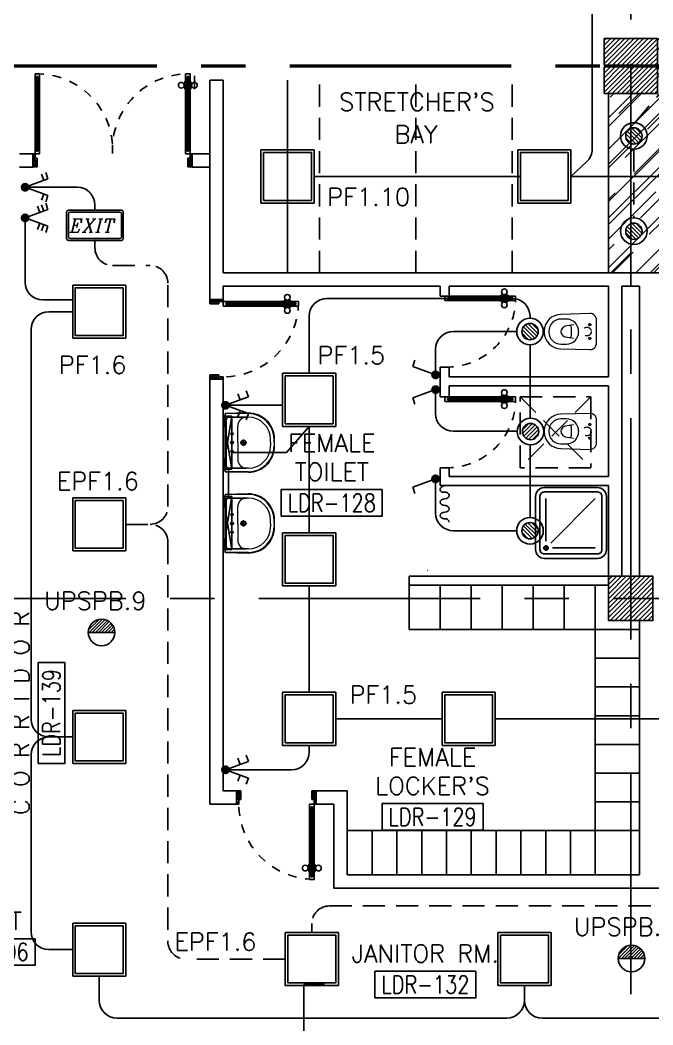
# Model space of a CAD drawing. Extents: x -0.3 to 91.9, y -1.1 to 78.4.
# Drawn here: x 17.66 to 24.8, y 22.54 to 33.88 of the extents above; entities that cross this region are included whole.
import ezdxf
from ezdxf.enums import TextEntityAlignment as Align

# ---------------------------------------------------------------- set-up
doc = ezdxf.new("R2010")
doc.units = 0
doc.header["$MEASUREMENT"] = 0
for name, pattern in [('CENTERX2', [4, 2.5, -0.5, 0.5, -0.5]), ('DASHED', [0.75, 0.5, -0.25]), ('HIDDEN', [0.375, 0.25, -0.125]), ('HIDDEN2', [0.1875, 0.125, -0.0625])]:
    doc.linetypes.add(name, pattern=pattern)
doc.layers.get('0').update_dxf_attribs({"linetype": 'CONTINUOUS'})
for name, color, linetype in [('A-TILES', 11, 'CONTINUOUS'), ('AXES', 11, 'CENTERX2'), ('COL', 11, 'CONTINUOUS'), ('COUNTER', 7, 'CONTINUOUS'), ('CURT', 7, 'CONTINUOUS'), ('DOOR', 7, 'CONTINUOUS'), ('E-CLINE', 4, 'CONTINUOUS'), ('E-HLINE', 4, 'HIDDEN'), ('E-LITE', 4, 'CONTINUOUS'), ('E-SWITCH', 4, 'CONTINUOUS'), ('E-TEXT', 4, 'CONTINUOUS'), ('E-TRXT', 4, 'CONTINUOUS'), ('EL-LITE', 4, 'CONTINUOUS'), ('FIX', 11, 'CONTINUOUS'), ('HAT', 11, 'CONTINUOUS'), ('Locker', 11, 'CONTINUOUS'), ('NON-MEDICAL', 11, 'CONTINUOUS'), ('RM-BOX', 11, 'CONTINUOUS'), ('RM-NAME', 11, 'CONTINUOUS'), ('RM-NO', 11, 'CONTINUOUS'), ('SHAFT', 11, 'CONTINUOUS'), ('WALL', 11, 'CONTINUOUS')]:
    doc.layers.add(name, color=color, linetype=linetype)
doc.styles.add('ITALICC', font='italicc')
doc.styles.add('ROMANS', font='ROMANS.shx', dxfattribs={"width": 0.6})

# ---------------------------------------------------------------- blocks, each defined once
blk = doc.blocks.new('*X115')
at = {"color": 0}
for p, q in [((38539, 139885), (39004, 140350)), ((38539, 139938), (38951, 140350)), ((38539, 139991), (38898, 140350)), ((38539, 140044), (38845, 140350)), ((38539, 140097), (38792, 140350)), ((38539, 140150), (38738, 140350)), ((38539, 140203), (38685, 140350)), ((38539, 140257), (38632, 140350)), ((38539, 140310), (38579, 140350)), ((38557, 139850), (39039, 140332)), ((38610, 139850), (39039, 140279)), ((38663, 139850), (39039, 140226)), ((38716, 139850), (39039, 140173)), ((38769, 139850), (39039, 140120)), ((38822, 139850), (39039, 140067)), ((38875, 139850), (39039, 140014)), ((38928, 139850), (39039, 139961)), ((38981, 139850), (39039, 139908)), ((39034, 139850), (39039, 139855))]:
    blk.add_line(p, q, dxfattribs=at)
blk = doc.blocks.new('RM1')
at = {"layer": 'RM-BOX'}
blk.add_lwpolyline([(570, -200), (-570, -200), (-570, -500), (570, -500)], close=True, dxfattribs=at)
at = {"layer": 'RM-NAME', "style": 'ROMANS'}
for tag, p in [('ROOMNAME1', (0, 324)), ('ROOMNAME2', (0, 0))]:
    blk.add_attdef(tag, text='', height=200, dxfattribs=at).set_placement(p, align=Align.MIDDLE)
at = {"layer": 'RM-NO', "style": 'ROMANS', "width": 0.8}
blk.add_attdef('ROOMNO', text='', height=200, dxfattribs=at).set_placement((0, -350), align=Align.MIDDLE)
blk = doc.blocks.new('A$C5C5B3FF0')
at = {"layer": 'CURT'}
for centre, major_axis, start_param, end_param in [((25, 356), (-79.1, 0), 3.926991, 4.390638), ((63, 366), (-39.1, 0), 1.419382, 3.463343), ((25, 356), (79.1, 0), 0.321751, 0.785398), ((50, 300), (49.5, 0), 1.419382, 3.141593), ((50, 300), (50, 0), 3.141593, 4.712389), ((50, 225), (-50, 0), 3.141593, 4.712389), ((50, 150), (50, 0), 1.570796, 3.141593), ((50, 150), (50, 0), 3.141593, 4.712389), ((50, 225), (50, 0), 4.712389, 6.283185), ((50, 0), (50, 0), 1.570796, 3.141593), ((50, 75), (50, 0), 0, 1.570796), ((50, 75), (-50, 0), 1.570796, 3.141593)]:
    blk.add_ellipse(centre, major_axis=major_axis, ratio=0.75, start_param=start_param, end_param=end_param, dxfattribs=at)
blk = doc.blocks.new('DOOR90')
at = {"layer": 'DOOR', "color": 0, "linetype": 'ByBlock'}
for p, q in [((-150, 0), (-150, -25)), ((-150, 0), (0, 0)), ((0, -50), (0, 0)), ((-1000, -25), (-1000, -75)), ((-1000, -75), (-1000, -25)), ((-950, -25), (-1000, -25)), ((-950, -75), (-1000, -75)), ((-970, -42), (-970, -58)), ((-950, -42), (-970, -42)), ((-950, -58), (-970, -58)), ((-950, -25), (-950, -42)), ((-950, -58), (-950, -75)), ((-918, -25), (-918, -18)), ((-828, -18), (-918, -18)), ((-918, -75), (-918, -82)), ((-828, -82), (-918, -82)), ((-905, -18), (-905, -9)), ((-905, -9), (-840, -9)), ((-905, -18), (-840, -18)), ((-905, -82), (-905, -91)), ((-905, -82), (-840, -82)), ((-905, -91), (-840, -91)), ((-840, -18), (-840, -9)), ((-840, -82), (-840, -91)), ((-828, -25), (-828, -18)), ((-828, -75), (-828, -82)), ((-200, -42), (-200, -25)), ((-200, -25), (-150, -25)), ((-180, -42), (-200, -42)), ((-200, -75), (-200, -58)), ((-200, -58), (-180, -58)), ((-150, -75), (-200, -75)), ((-180, -58), (-180, -42)), ((-150, -75), (-150, -25)), ((-150, -25), (-100, -25)), ((-100, -25), (-100, -50)), ((-100, -50), (0, -50)), ((-150, -900), (-150, -875)), ((-150, -875), (-100, -875)), ((0, -900), (-150, -900)), ((-150, -900), (0, -900)), ((-100, -850), (0, -850)), ((-100, -875), (-100, -850)), ((0, -850), (0, -900))]:
    blk.add_line(p, q, dxfattribs=at)
at = {"layer": 'DOOR', "color": 9, "linetype": 'ByBlock'}
for p, q in [((0, -50), (-114, 0)), ((0, -50), (-40, 0)), ((0, -50), (-100, -37)), ((0, -850), (-114, -900)), ((0, -850), (-100, -863)), ((0, -850), (-40, -900))]:
    blk.add_line(p, q, dxfattribs=at)
at = {"layer": 'DOOR', "linetype": 'ByBlock'}
for p, q in [((-200, -25), (-950, -25)), ((-200, -42), (-950, -42)), ((-200, -58), (-950, -58)), ((-950, -75), (-200, -75))]:
    blk.add_line(p, q, dxfattribs=at)
at = {"layer": 'DOOR', "color": 0, "linetype": 'ByBlock'}
for centre in [(-873, 24), (-873, -124)]:
    blk.add_circle(centre, 32.4, dxfattribs=at)
at = {"layer": 'DOOR', "color": 9, "linetype": 'ByBlock'}
for centre, radius, start, end in [((0, -50), 154, 161.1053, 166.2858), ((0, -50), 134, 158.1598, 169.28), ((0, -50), 94.4, 148.0182, 180), ((0, -50), 74.4, 137.7764, 180), ((0, -50), 114, 154.0838, 167.3774), ((0, -50), 54.4, 113.2074, 180), ((0, -50), 34.4, 90, 180), ((0, -50), 14.4, 90, 180), ((0, -850), 154, 193.7142, 198.8947), ((0, -850), 134, 190.72, 201.8402), ((0, -850), 94.4, 180, 211.9818), ((0, -850), 74.4, 180, 222.2236), ((0, -850), 54.4, 180, 246.7926), ((0, -850), 34.4, 180, 270), ((0, -850), 14.4, 180, 270)]:
    blk.add_arc(centre, radius, start, end, dxfattribs=at)
at = {"layer": 'DOOR', "linetype": 'HIDDEN', "ltscale": 0.5}
blk.add_arc((-150, -25), 850, 180, 270, dxfattribs=at)
blk = doc.blocks.new('C5')
at = {"layer": 'HAT', "linetype": 'ByBlock'}
h = blk.add_hatch(dxfattribs=at)
h.set_pattern_fill('ANSI31', color=256, scale=300, style=0)
h.set_pattern_definition([(45, (-223356.182, -51411.005), (-26.516504, 26.516504), [])])
h.paths.add_polyline_path([(300, 300), (0, 300), (0, 0), (300, 0)])
h.paths.add_polyline_path([(600, 300), (300, 300), (300, 0), (600, 0)])
at = {"layer": 'COL'}
blk.add_lwpolyline([(600, 300), (0, 300), (0, 0), (600, 0)], close=True, dxfattribs=at)
blk = doc.blocks.new('A$C012D15BF')
at = {"layer": 'DOOR', "color": 0, "linetype": 'ByBlock'}
for p, q in [((0, 750), (0, 800)), ((50, 800), (0, 800)), ((50, 783), (50, 800)), ((628, 800), (628, 808)), ((628, 808), (718, 808)), ((640, 808), (640, 817)), ((705, 817), (640, 817)), ((705, 808), (640, 808)), ((705, 808), (705, 817)), ((718, 800), (718, 808)), ((750, 800), (750, 783)), ((750, 800), (800, 800)), ((800, 800), (800, 750)), ((800, 750), (800, 800)), ((0, 750), (50, 750)), ((30, 767), (30, 783)), ((30, 783), (50, 783)), ((50, 767), (30, 767)), ((50, 750), (50, 767)), ((628, 750), (628, 743)), ((628, 743), (718, 743)), ((640, 743), (640, 734)), ((705, 743), (640, 743)), ((705, 734), (640, 734)), ((705, 743), (705, 734)), ((718, 750), (718, 743)), ((750, 783), (770, 783)), ((750, 767), (750, 750)), ((750, 767), (770, 767)), ((750, 750), (800, 750)), ((770, 783), (770, 767))]:
    blk.add_line(p, q, dxfattribs=at)
at = {"layer": 'DOOR', "linetype": 'ByBlock'}
for p, q in [((50, 800), (750, 800)), ((50, 783), (750, 783)), ((50, 767), (750, 767)), ((750, 750), (50, 750))]:
    blk.add_line(p, q, dxfattribs=at)
at = {"layer": 'DOOR', "color": 0, "linetype": 'ByBlock'}
for centre in [(673, 849), (673, 702)]:
    blk.add_circle(centre, 32.4, dxfattribs=at)
at = {"layer": 'DOOR', "linetype": 'HIDDEN', "ltscale": 0.5}
blk.add_arc((25, 775), 775, 268.1524, 1.8476, dxfattribs=at)
blk = doc.blocks.new('LAV-003')
at = {"layer": 'FIX', "linetype": 'Continuous', "lineweight": 20}
for p, q in [((-328, -285), (-328, -25)), ((327, -285), (327, -25)), ((0, -165), (-188, -165)), ((0, -165), (187, -165)), ((-288, -285), (-288, -265)), ((287, -285), (287, -265)), ((0, -535), (-38, -535)), ((0, -535), (37, -535)), ((0, -575), (-38, -575)), ((0, -575), (37, -575))]:
    blk.add_line(p, q, dxfattribs=at)
at = {"layer": 'FIX', "linetype": 'ByBlock'}
blk.add_line((-328, -25), (327, -25), dxfattribs=at)
at = {"layer": 'FIX', "linetype": 'ByBlock', "ltscale": 0.3}
for p, q in [((-288, -265), (-288, -60)), ((0, -35), (-262, -35)), ((0, -35), (262, -35)), ((287, -265), (287, -60))]:
    blk.add_line(p, q, dxfattribs=at)
at = {"layer": 'FIX', "lineweight": 20}
for p, q in [((-16, -101), (15, -101)), ((0, -85), (0, -116))]:
    blk.add_line(p, q, dxfattribs=at)
at = {"layer": 'FIX', "linetype": 'DASHED', "lineweight": 20, "ltscale": 0.04}
for p, q in [((0, -194), (0, -266)), ((-36, -230), (37, -230))]:
    blk.add_line(p, q, dxfattribs=at)
at = {"layer": 'FIX', "linetype": 'Continuous', "lineweight": 20}
blk.add_lwpolyline([(295, -25), (0, -25), (-328, -25), (-335, -285, 0.414214), (-38, -582), (0, -582), (37, -582, 0.414214), (334, -285), (327, -25), (0, -25)], format="xyb", dxfattribs=at)
at = {"layer": 'FIX', "linetype": 'HIDDEN', "lineweight": 20, "ltscale": 0.05}
for centre in [(-100, -101), (100, -101)]:
    blk.add_circle(centre, 12.4, dxfattribs=at)
at = {"layer": 'FIX', "lineweight": 20}
for centre, radius in [((0, -101), 15.5), ((0, -230), 29.5), ((0, -230), 22.5)]:
    blk.add_circle(centre, radius, dxfattribs=at)
at = {"layer": 'FIX', "linetype": 'ByBlock', "ltscale": 0.3}
for centre, start, end in [((-262, -60), 90, 180), ((262, -60), 0, 90)]:
    blk.add_arc(centre, 25, start, end, dxfattribs=at)
at = {"layer": 'FIX', "linetype": 'Continuous', "lineweight": 20}
for centre, radius, start, end in [((-188, -265), 100, 90, 180), ((187, -265), 100, 0, 90), ((-38, -285), 290, 180, 270), ((-38, -285), 250, 180, 270), ((37, -285), 250, 270, 0), ((37, -285), 290, 270, 0)]:
    blk.add_arc(centre, radius, start, end, dxfattribs=at)
blk = doc.blocks.new('WC1')
at = {"layer": 'FIX', "lineweight": 20}
for p, q in [((-210, 204), (-538, 194)), ((-475, 141), (-538, 141)), ((-727, 5), (-727, -5)), ((-674, 5), (-674, -5)), ((-534, 24), (-540, 0)), ((-540, 0), (-534, -24)), ((-395, 76), (-490, 60)), ((-339, 5), (-339, -5)), ((-490, -60), (-395, -76)), ((-538, -141), (-475, -141)), ((-538, -194), (-210, -204))]:
    blk.add_line(p, q, dxfattribs=at)
at = {"layer": 'FIX', "linetype": 'Continuous', "lineweight": 20}
blk.add_line((-420, -47), (-420, 45), dxfattribs=at)
at = {"layer": 'FIX', "lineweight": 20}
blk.add_lwpolyline([(-213, -204), (-210, -204, 0.414214), (-137, -131), (-137, 0), (-137, 131, 0.414214), (-210, 204)], format="xyb", dxfattribs=at)
at = {"layer": 'FIX', "linetype": 'HIDDEN2', "lineweight": 20, "ltscale": 0.3}
blk.add_circle((-245, 0), 49.8, dxfattribs=at)
at = {"layer": 'FIX', "linetype": 'HIDDEN', "lineweight": 20, "ltscale": 0.05}
for centre in [(-213, 78), (-213, -77)]:
    blk.add_circle(centre, 11.6, dxfattribs=at)
at = {"layer": 'FIX', "lineweight": 20}
for centre, radius, start, end in [((-538, 5), 189, 90, 180), ((-538, 5), 136, 90, 180), ((-475, 5), 136, 360, 90), ((-473, -7), 68.2, 128.9242, 152.8468), ((-464, -18), 82, 108.496, 128.9242), ((-538, -5), 189, 180, 270), ((-538, -5), 136, 180, 270), ((-473, 7), 68.2, 207.1532, 231.0758), ((-464, 18), 82, 231.0758, 251.504), ((-475, -5), 136, 270, 0)]:
    blk.add_arc(centre, radius, start, end, dxfattribs=at)
at = {"layer": 'FIX', "linetype": 'Continuous', "lineweight": 20}
for centre, start, end in [((-443, 46), 357.6662, 91.6121), ((-442, -46), 268.3879, 2.3338)]:
    blk.add_arc(centre, 22.3, start, end, dxfattribs=at)
blk = doc.blocks.new('SHR1')
at = {"layer": 'FIX'}
for p, q in [((-196, 196), (-700, 700)), ((-143, 218), (-143, 700)), ((-218, 143), (-700, 143))]:
    blk.add_line(p, q, dxfattribs=at)
for points in [[(-825, 125), (-825, 725, -0.414214), (-725, 825), (-125, 825, -0.414214), (-25, 725), (-25, 125, -0.414214), (-125, 25), (-725, 25, -0.414214)], [(-775, 125), (-775, 725, -0.414214), (-725, 775), (-125, 775, -0.414214), (-75, 725), (-75, 125, -0.414214), (-125, 75), (-725, 75, -0.414214)]]:
    blk.add_lwpolyline(points, format="xyb", close=True, dxfattribs=at)
for radius in [25, 15]:
    blk.add_circle((-143, 143), radius, dxfattribs=at)
blk = doc.blocks.new('A$C272A55A0')
at = {"layer": 'DOOR', "color": 0, "linetype": 'ByBlock'}
for p, q in [((0, 900), (0, 1050)), ((50, 1050), (0, 1050)), ((50, 950), (50, 1050)), ((1750, 950), (1750, 1050)), ((1750, 1050), (1800, 1050)), ((1800, 1050), (1800, 900)), ((25, 950), (50, 950)), ((25, 900), (25, 950)), ((1775, 950), (1750, 950)), ((1775, 900), (1775, 950)), ((0, 900), (25, 900)), ((75, 900), (25, 900)), ((25, 850), (25, 900)), ((42, 850), (25, 850)), ((58, 870), (42, 870)), ((42, 870), (42, 850)), ((58, 850), (58, 870)), ((75, 850), (58, 850)), ((75, 900), (75, 850)), ((1725, 900), (1775, 900)), ((1725, 900), (1725, 850)), ((1725, 850), (1742, 850)), ((1742, 870), (1758, 870)), ((1742, 850), (1742, 870)), ((1758, 870), (1758, 850)), ((1758, 850), (1775, 850)), ((1800, 900), (1775, 900)), ((1775, 850), (1775, 900)), ((1718, 160), (1709, 160)), ((1709, 95), (1709, 160)), ((1725, 173), (1718, 173)), ((1718, 173), (1718, 83)), ((1718, 95), (1718, 160)), ((1775, 173), (1782, 173)), ((1782, 173), (1782, 83)), ((1782, 160), (1791, 160)), ((1782, 95), (1782, 160)), ((1791, 95), (1791, 160)), ((25, 50), (42, 50)), ((25, 50), (25, 0)), ((25, 0), (75, 0)), ((75, 0), (25, 0)), ((42, 50), (42, 30)), ((42, 30), (58, 30)), ((58, 50), (75, 50)), ((58, 50), (58, 30)), ((75, 50), (75, 0)), ((1718, 95), (1709, 95)), ((1725, 83), (1718, 83)), ((1742, 50), (1725, 50)), ((1725, 50), (1725, 0)), ((1775, 0), (1725, 0)), ((1725, 0), (1775, 0)), ((1742, 50), (1742, 30)), ((1758, 30), (1742, 30)), ((1775, 50), (1758, 50)), ((1758, 50), (1758, 30)), ((1775, 83), (1782, 83)), ((1775, 50), (1775, 0)), ((1782, 95), (1791, 95))]:
    blk.add_line(p, q, dxfattribs=at)
at = {"layer": 'DOOR', "color": 9, "linetype": 'ByBlock'}
for p, q in [((50, 1050), (0, 1010)), ((50, 1050), (0, 937)), ((50, 1050), (37, 950)), ((1750, 1050), (1800, 1010)), ((1750, 1050), (1800, 937)), ((1750, 1050), (1763, 950))]:
    blk.add_line(p, q, dxfattribs=at)
at = {"layer": 'DOOR', "linetype": 'ByBlock'}
for p, q in [((25, 850), (25, 50)), ((42, 850), (42, 50)), ((58, 850), (58, 50)), ((75, 50), (75, 850)), ((1725, 50), (1725, 850)), ((1742, 850), (1742, 50)), ((1758, 850), (1758, 50)), ((1775, 850), (1775, 50))]:
    blk.add_line(p, q, dxfattribs=at)
at = {"layer": 'DOOR', "color": 0, "linetype": 'ByBlock'}
for centre in [(1676, 128), (1824, 128)]:
    blk.add_circle(centre, 32.4, dxfattribs=at)
at = {"layer": 'DOOR', "color": 9, "linetype": 'ByBlock'}
for centre, radius, start, end in [((50, 1050), 54.4, 203.2074, 270), ((50, 1050), 34.4, 180, 270), ((50, 1050), 14.4, 180, 270), ((1750, 1050), 14.4, 270, 0), ((1750, 1050), 34.4, 270, 0), ((1750, 1050), 54.4, 270, 336.7926), ((50, 1050), 74.4, 227.7764, 270), ((50, 1050), 94.4, 238.0182, 270), ((50, 1050), 114, 244.0838, 257.3774), ((50, 1050), 134, 248.1598, 259.28), ((1750, 1050), 74.4, 270, 312.2236), ((1750, 1050), 94.4, 270, 301.9818), ((1750, 1050), 114, 282.6226, 295.9162), ((1750, 1050), 134, 280.72, 291.8402), ((50, 1050), 154, 251.1053, 256.2858), ((1750, 1050), 154, 283.7142, 288.8947)]:
    blk.add_arc(centre, radius, start, end, dxfattribs=at)
at = {"layer": 'DOOR', "linetype": 'HIDDEN', "ltscale": 0.5}
for centre, start, end in [((50, 851), 268.3174, 3.2965), ((1750, 851), 176.7035, 271.6826)]:
    blk.add_arc(centre, 851, start, end, dxfattribs=at)
at = {"layer": 'WALL', "linetype": 'ByBlock'}
blk.add_line((1800, 900), (1800, 1050), dxfattribs=at)
blk = doc.blocks.new('2G2W')
for p, q in [((0.423, 0.154), (0.372, 0.295)), ((0.517, 0.188), (0.466, 0.329)), ((0, 0), (0.517, 0.188)), ((0, 0), (0.517, -0.188)), ((0.423, -0.154), (0.372, -0.295)), ((0.517, -0.188), (0.466, -0.329))]:
    blk.add_line(p, q)
at = {"const_width": 0.1}
blk.add_lwpolyline([(-0.05, 0, 1), (0.05, 0, 1)], format="xyb", close=True, dxfattribs=at)
blk = doc.blocks.new('EXIT')
at = {"layer": 'E-LITE', "color": 4}
for p, q in [((-0.32, 0.15), (-0.32, -0.15)), ((0.3, 0.17), (-0.3, 0.17)), ((0.32, -0.15), (0.32, 0.15)), ((-0.3, -0.17), (0.3, -0.17))]:
    blk.add_line(p, q, dxfattribs=at)
at = {"layer": 'E-LITE', "color": 8}
for p, q in [((-0.3, 0.13), (-0.3, -0.13)), ((0.28, 0.15), (-0.28, 0.15)), ((0.3, -0.13), (0.3, 0.13)), ((-0.28, -0.15), (0.28, -0.15))]:
    blk.add_line(p, q, dxfattribs=at)
at = {"layer": 'E-LITE', "color": 4}
for centre, start, end in [((-0.3, 0.15), 90, 180), ((0.3, 0.15), 360, 90), ((-0.3, -0.15), 180, 270), ((0.3, -0.15), 270, 0)]:
    blk.add_arc(centre, 0.02, start, end, dxfattribs=at)
at = {"layer": 'E-LITE', "color": 8}
for centre, start, end in [((-0.28, 0.13), 90, 180), ((0.28, 0.13), 0, 90), ((-0.28, -0.13), 180, 270), ((0.28, -0.13), 270, 0)]:
    blk.add_arc(centre, 0.02, start, end, dxfattribs=at)
at = {"layer": 'E-LITE', "color": 5, "style": 'ITALICC'}
blk.add_text('EXIT', height=0.15, dxfattribs=at).set_placement((-0.284, -0.078))
blk = doc.blocks.new('3G2W')
for p, q in [((0.329, 0.12), (0.278, 0.261)), ((0.423, 0.154), (0.372, 0.295)), ((0.517, 0.188), (0.466, 0.329)), ((0, 0), (0.517, 0.188)), ((0, 0), (0.517, -0.188)), ((0.329, -0.12), (0.278, -0.261)), ((0.423, -0.154), (0.372, -0.295)), ((0.517, -0.188), (0.466, -0.329))]:
    blk.add_line(p, q)
at = {"const_width": 0.1}
blk.add_lwpolyline([(-0.05, 0, 1), (0.05, 0, 1)], format="xyb", close=True, dxfattribs=at)
blk = doc.blocks.new('L42')
at = {"layer": 'E-LITE'}
for p, q in [((0.3, 0.3), (-0.3, 0.3)), ((-0.3, 0.3), (-0.3, -0.3)), ((0.3, -0.3), (0.3, 0.3)), ((-0.3, -0.3), (0.3, -0.3))]:
    blk.add_line(p, q, dxfattribs=at)
at = {"layer": 'E-LITE', "color": 8}
blk.add_lwpolyline([(-0.27, 0.27), (-0.27, -0.27), (0.27, -0.27), (0.27, 0.27)], close=True, dxfattribs=at)
blk = doc.blocks.new('*X59')
at = {"color": 0}
for p, q in [((21548.527, 18540.142), (21548.801, 18540.415)), ((21548.529, 18539.966), (21548.977, 18540.414)), ((21548.584, 18539.845), (21549.098, 18540.359)), ((21548.672, 18539.756), (21549.187, 18540.271)), ((21548.793, 18539.7), (21549.243, 18540.15)), ((21548.966, 18539.696), (21549.246, 18539.977))]:
    blk.add_line(p, q, dxfattribs=at)
blk = doc.blocks.new('SPOT')
at = {"layer": 'E-LITE'}
for radius in [0.6, 0.369]:
    blk.add_circle((0, 0), radius, dxfattribs=at)
at = {"layer": 'E-LITE', "color": 8}
blk.add_blockref('*X59', (-21548.886, -18540.056), dxfattribs=at)
blk = doc.blocks.new('MR20')
at = {"layer": 'E-LITE'}
for p, q in [((-300, 100), (-300, 0)), ((-300, 100), (-300, 0)), ((-300, 0), (300, 0)), ((-300, 0), (300, 0)), ((-300, 0), (300, 0)), ((-300, 0), (-300, 0)), ((300, 0), (300, 100)), ((300, 0), (300, 100)), ((300, 0), (300, 0))]:
    blk.add_line(p, q, dxfattribs=at)
at = {"layer": 'E-LITE', "color": 3}
blk.add_line((300, 100), (-300, 100), dxfattribs=at)
at = {"layer": 'E-LITE', "color": 8}
for p, q in [((300, 0), (-300, 100)), ((300, 100), (-300, 0))]:
    blk.add_line(p, q, dxfattribs=at)
blk = doc.blocks.new('EL')
at = {"layer": 'EL-LITE'}
h = blk.add_hatch(dxfattribs=at)
h.set_pattern_fill('ANSI31', color=4, scale=0.2, style=0)
h.set_pattern_definition([(45, (587.071197, 567.777136), (-0.0176776695, 0.0176776695), [])])
h.paths.add_polyline_path([(0.15, 0, 1), (-0.15, 0)])
at = {"layer": 'EL-LITE', "color": 4}
blk.add_line((-0.15, 0), (0.15, 0), dxfattribs=at)
blk.add_circle((0, 0), 0.15, dxfattribs=at)

msp = doc.modelspace()

# ---------------------------------------------------------------- hatches: boundary and pattern name
at = {"layer": 'COUNTER'}
h = msp.add_hatch(dxfattribs=at)
h.set_pattern_fill('AR-RROOF', color=11, scale=0.3, angle=45, style=0)
h.set_pattern_definition([(45, (-206.30618, -18.041), (0.25455844, 0.6788225), [4.5, -0.6, 1.5, -0.3]), (45, (-206.1301, -17.6528), (-0.49426764, 0.0700036), [0.9, -0.099, 1.8, -0.225]), (45, (-206.38043, -17.75463), (0.96095812, 1.24521504), [2.4, -0.42, 1.2, -0.3])])
h.paths.add_polyline_path([(24.55, 33.05), (24.3, 33.05), (24.3, 31.025), (24.55, 31.025)])
h.paths.add_polyline_path([(24.9, 33.07), (27.85, 33.07), (27.85, 33.35), (24.85, 33.35), (24.85, 33.05), (24.55, 33.05), (24.55, 31.025), (24.9, 31.025)])
h.paths.add_polyline_path([(27.85, 33.67), (24.85, 33.67), (24.85, 33.37), (27.85, 33.37)])
h.paths.add_polyline_path([(25.6894, 33.1462), (25.6894, 33.5937), (25.9519, 33.5937), (25.9519, 33.1462)], flags=9)

# ---------------------------------------------------------------- linework, layer by layer
at = {"layer": 'AXES'}
for p, q in [((24.55, -1.1143), (24.55, 77.6984)), ((0.7, 33.37), (73.79, 33.37)), ((0.7, 33.35), (73.79, 33.35)), ((0.35, 27.35), (68.39, 27.35))]:
    msp.add_line(p, q, dxfattribs=at)
at = {"layer": 'COL'}
msp.add_lwpolyline([(24.3, 27.6), (24.3, 27.1), (24.8, 27.1), (24.8, 27.6)], close=True, dxfattribs=at)
at = {"layer": 'COUNTER'}
msp.add_line((24.2993, 33.05), (24.2993, 31.025), dxfattribs=at)
at = {"layer": 'E-CLINE', "color": 4, "linetype": 'ByBlock'}
for p, q in [((24.1152, 32.4247), (24.1152, 35.049)), ((19.625, 33.1001), (19.625, 33.2501)), ((23.875, 32.1125), (24.0521, 32.279)), ((23.305, 32.1125), (20.975, 32.1125)), ((25.2183, 32.1125), (23.875, 32.1125)), ((23.2127, 30.7362), (21.12, 30.7362)), ((18.25, 30.5867), (17.9797, 30.5867)), ((20.92, 29.8912), (20.92, 30.5362)), ((23.4127, 30.5125), (23.4127, 30.5362)), ((23.4127, 30.2125), (23.4127, 29.3875)), ((23.4127, 29.0875), (23.4127, 28.2647)), ((23.02, 25.9912), (23.15, 25.9912)), ((26.205, 25.9912), (23.15, 25.9912)), ((18.25, 25.7867), (17.9797, 25.7867)), ((18.25, 23.3867), (17.9797, 23.3867)), ((18.55, 23.0867), (18.55, 22.8135)), ((23.35, 22.98), (23.35, 22.8135)), ((23.15, 22.6135), (18.75, 22.6135)), ((23.55, 22.6135), (25.55, 22.6135))]:
    msp.add_line(p, q, dxfattribs=at)
at = {"layer": 'E-CLINE', "color": 4}
for p, q in [((19.625, 33.25), (19.625, 33.1)), ((17.7797, 30.3867), (17.7797, 25.9867)), ((20.6656, 28.9966), (20.92, 29.2912)), ((20.92, 28.0912), (20.92, 29.2912)), ((20.0489, 28.9966), (20.6656, 28.9966)), ((20.008, 28.4845), (20.008, 28.809)), ((20.92, 26.2912), (20.92, 27.4912)), ((22.42, 25.9912), (21.22, 25.9912)), ((17.7797, 25.5867), (17.7797, 23.5867))]:
    msp.add_line(p, q, dxfattribs=at)
at = {"layer": 'E-CLINE', "color": 4, "linetype": 'ByBlock'}
for centre, start, end in [((23.9152, 32.4247), 313.21996, 0), ((21.12, 30.5362), 90, 180), ((23.2127, 30.5362), 0, 90), ((17.9797, 30.3867), 90, 180), ((17.9797, 25.9867), 180, 270), ((17.9797, 25.5867), 90, 180), ((17.9797, 23.5867), 180, 270), ((18.75, 22.8135), 180, 270), ((23.15, 22.8135), 270, 0), ((23.55, 22.8135), 180, 270)]:
    msp.add_arc(centre, 0.2, start, end, dxfattribs=at)
at = {"layer": 'E-HLINE', "color": 4}
for p, q in [((24.5971, 32.7198), (25.137, 33.3579)), ((24.585, 32.4202), (24.585, 31.645)), ((18.5015, 31.3912), (18.5015, 31.3074)), ((18.7015, 31.1074), (19.1249, 31.1074)), ((19.3249, 28.3867), (19.3249, 30.9074)), ((18.85, 28.1867), (19.1249, 28.1867)), ((19.3249, 27.9867), (19.3249, 23.48)), ((21.15, 23.88), (27.8122, 23.88)), ((20.95, 23.58), (20.95, 23.68)), ((20.65, 23.28), (19.5249, 23.28))]:
    msp.add_line(p, q, dxfattribs=at)
for centre, start, end in [((18.7015, 31.3074), 180, 270), ((19.1249, 30.9074), 0, 90), ((19.1249, 28.3867), 270, 0), ((19.1249, 27.9867), 0, 90), ((21.15, 23.68), 90, 180), ((19.5249, 23.48), 180, 270)]:
    msp.add_arc(centre, 0.2, start, end, dxfattribs=at)
at = {"layer": 'E-SWITCH', "color": 4}
for p, q in [((17.713, 31.9917), (18.3015, 31.9917)), ((18.5015, 31.7312), (18.5015, 31.7917)), ((17.713, 31.6456), (17.713, 30.9193)), ((17.913, 30.7193), (18.25, 30.7193)), ((23.2627, 30.3625), (22.5467, 30.3625)), ((22.3467, 30.1625), (22.3467, 29.8741)), ((22.0883, 29.9682), (22.114, 30.0387)), ((22.3467, 29.8741), (22.0883, 29.9682)), ((19.975, 29.5306), (20.2334, 29.6247)), ((20.1394, 29.5905), (20.1138, 29.661)), ((20.2334, 29.6247), (20.2078, 29.6952)), ((22.3467, 29.7074), (22.0883, 29.6134)), ((22.0883, 29.6134), (22.114, 29.5429)), ((22.3467, 29.4375), (22.3467, 29.7074)), ((19.975, 29.5306), (20.2334, 29.4366)), ((20, 29.5306), (20.62, 29.5306)), ((20.1394, 29.4708), (20.1138, 29.4003)), ((20.2334, 29.4366), (20.2078, 29.3661)), ((23.2687, 29.2375), (22.5467, 29.2375)), ((22.3467, 28.7003), (22.0883, 28.6062)), ((22.3467, 28.3147), (22.3467, 28.7003)), ((22.0883, 28.6062), (22.114, 28.5357)), ((23.2627, 28.1147), (22.5467, 28.1147)), ((20.92, 25.6912), (20.92, 25.6168)), ((20.1394, 25.4766), (20.1138, 25.5471)), ((20.2334, 25.5108), (20.2078, 25.5813)), ((19.975, 25.4168), (20.2334, 25.5108)), ((19.975, 25.4168), (20.2334, 25.3227)), ((20, 25.4168), (20.72, 25.4168)), ((20.1394, 25.3569), (20.1138, 25.2865)), ((20.2334, 25.3227), (20.2078, 25.2523))]:
    msp.add_line(p, q, dxfattribs=at)
at = {"layer": 'E-SWITCH', "color": 4, "const_width": 0.05}
for points in [[(22.3717, 29.8741, 1), (22.3217, 29.8741, 1)], [(22.3717, 29.7074, -1), (22.3217, 29.7074, -1)], [(19.95, 29.5306, -1), (20, 29.5306, -1)], [(22.3717, 28.7003, -1), (22.3217, 28.7003, -1)], [(19.95, 25.4168, -1), (20, 25.4168, -1)]]:
    msp.add_lwpolyline(points, format="xyb", close=True, dxfattribs=at)
at = {"layer": 'E-SWITCH', "color": 4}
for centre, start, end in [((18.3015, 31.7917), 0, 90), ((17.913, 30.9193), 180, 270), ((22.5467, 30.1625), 90, 180), ((22.5467, 29.4375), 180, 270), ((22.5467, 28.3147), 180, 270), ((20.72, 25.6168), 270, 0)]:
    msp.add_arc(centre, 0.2, start, end, dxfattribs=at)
at = {"layer": 'FIX', "linetype": 'ByBlock'}
msp.add_line((19.973, 28.7815), (19.973, 29.4365), dxfattribs=at)
at = {"layer": 'FIX', "color": 32, "linetype": 'Continuous', "lineweight": 20}
msp.add_lwpolyline([(19.973, 29.4038), (19.973, 29.109), (19.973, 28.7815), (20.233, 28.7745, 0.4142136), (20.53, 29.0715), (20.53, 29.109), (20.53, 29.1465, 0.4142136), (20.233, 29.4435), (19.973, 29.4365), (19.973, 29.109)], format="xyb", dxfattribs=at)
at = {"layer": 'Locker', "linetype": 'ByBlock'}
for p, q in [((22.05, 27.5), (22.05, 27)), ((22.4, 27), (22.4, 27.5)), ((22.75, 27), (22.75, 27.5)), ((23.1, 27), (23.1, 27.5)), ((23.45, 27), (23.45, 27.5)), ((23.8, 27), (23.8, 27.5)), ((24.15, 24.23), (24.15, 27.5)), ((24.65, 27), (22.05, 27)), ((24.15, 26.6757), (24.65, 26.6757)), ((24.15, 26.3514), (24.65, 26.3514)), ((24.15, 26.0271), (24.65, 26.0271)), ((24.15, 25.7029), (24.65, 25.7029)), ((24.15, 25.3786), (24.65, 25.3786)), ((24.15, 25.0543), (24.65, 25.0543)), ((24.65, 24.73), (21.35, 24.73)), ((21.63, 24.73), (21.63, 24.23)), ((21.91, 24.73), (21.91, 24.23)), ((22.19, 24.73), (22.19, 24.23)), ((22.47, 24.73), (22.47, 24.23)), ((22.75, 24.73), (22.75, 24.23)), ((23.03, 24.73), (23.03, 24.23)), ((23.31, 24.73), (23.31, 24.23)), ((23.59, 24.73), (23.59, 24.23)), ((23.87, 24.73), (23.87, 24.23))]:
    msp.add_line(p, q, dxfattribs=at)
at = {"layer": 'NON-MEDICAL'}
msp.add_line((24.3, 33.05), (24.3, 31.025), dxfattribs=at)
at = {"layer": 'RM-NAME', "color": 5, "linetype": 'ByBlock'}
for p, q in [((21.0923, 22.9923), (20.8597, 22.9923)), ((20.8597, 22.9923), (20.8597, 22.001))]:
    msp.add_line(p, q, dxfattribs=at)
at = {"layer": 'SHAFT', "linetype": 'HIDDEN'}
for p, q in [((21.0375, 31.025), (21.0375, 33.2)), ((22.125, 31.025), (22.125, 33.2)), ((23.2125, 31.025), (23.2125, 33.2)), ((23.3, 29.625), (24.1, 28.825)), ((24.1, 29.625), (23.3, 28.825))]:
    msp.add_line(p, q, dxfattribs=at)
msp.add_lwpolyline([(23.3, 29.625), (24.1, 29.625), (24.1, 28.825), (23.3, 28.825)], close=True, dxfattribs=at)
at = {"layer": 'WALL'}
for p, q in [((19.8, 33.2), (19.8, 30.725)), ((19.95, 33.2), (19.8, 33.2)), ((17.65, 32.3699), (17.8, 32.3699)), ((19.6, 32.3699), (19.8, 32.3699)), ((17.65, 32.2199), (17.8, 32.2199)), ((19.6, 32.2199), (19.8, 32.2199)), ((19.95, 31.025), (29.275, 31.025)), ((19.95, 30.875), (22.4, 30.875)), ((19.95, 30.875), (19.95, 30.725)), ((22.5, 30.875), (24.3, 30.875)), ((19.8, 30.725), (19.95, 30.725)), ((19.8, 29.825), (19.95, 29.825)), ((19.8, 29.825), (19.8, 25.03)), ((19.95, 29.825), (19.95, 25.18)), ((24.3, 27.5), (22.4, 27.5)), ((20.1, 25.18), (20.1, 25.03)), ((21, 25.18), (21, 25.03)), ((21.35, 25.18), (21.35, 24.23)), ((21.2, 25.03), (21.2, 24.08))]:
    msp.add_line(p, q, dxfattribs=at)
at = {"layer": 'WALL', "linetype": 'ByBlock'}
for p, q in [((19.95, 31.025), (19.95, 33.2)), ((20.675, 31.025), (20.675, 33.2)), ((17.8, 32.2199), (17.8, 32.3699)), ((19.6, 32.2199), (19.6, 32.3699)), ((22.4, 30.875), (22.4, 30.7625)), ((22.5, 30.875), (22.5, 30.7625)), ((24.3, 29.85), (24.3, 30.875)), ((24.3, 29.85), (24.3, 30.875)), ((24.45, 27.6), (24.45, 30.875)), ((24.65, 30.875), (24.45, 30.875)), ((24.65, 29.85), (24.65, 30.875)), ((24.65, 27.6), (24.65, 30.875)), ((22.5, 30.7625), (22.4, 30.7625)), ((22.4, 29.625), (22.4, 29.9625)), ((22.5, 29.9625), (22.4, 29.9625)), ((22.5, 29.85), (22.5, 29.9625)), ((24.3, 29.85), (22.5, 29.85)), ((24.3, 29.75), (22.5, 29.75)), ((22.5, 29.625), (22.5, 29.75)), ((24.3, 28.725), (24.3, 29.75)), ((24.3, 28.725), (24.3, 29.75)), ((24.65, 28.725), (24.65, 29.75)), ((22.5, 29.625), (22.4, 29.625)), ((22.4, 28.625), (22.4, 28.825)), ((22.5, 28.825), (22.4, 28.825)), ((22.5, 28.725), (22.5, 28.825)), ((24.3, 28.725), (22.5, 28.725)), ((24.3, 28.625), (22.4, 28.625)), ((24.3, 28.625), (24.3, 27.6)), ((24.65, 27.6), (24.65, 28.625)), ((24.3, 27.6), (22.05, 27.6)), ((22.05, 27.6), (22.05, 27.5)), ((24.3, 27.5), (22.05, 27.5)), ((24.65, 24.23), (24.65, 27.1)), ((20.1, 25.18), (19.95, 25.18)), ((21.35, 25.18), (21, 25.18)), ((20.1, 25.03), (19.8, 25.03)), ((21.2, 25.03), (21, 25.03)), ((24.65, 24.23), (21.35, 24.23)), ((26.65, 24.08), (21.2, 24.08))]:
    msp.add_line(p, q, dxfattribs=at)
at = {"layer": 'WALL', "color": 250, "linetype": 'ByBlock', "ltscale": 0.3}
msp.add_line((22.253, 27.664), (22.255, 27.666), dxfattribs=at)
at = {"layer": 'WALL', "linetype": 'ByBlock', "ltscale": 0.3}
for points in [[(24.25, 33.67), (24.85, 33.67), (24.85, 33.37), (24.25, 33.37)], [(24.25, 33.35), (24.85, 33.35), (24.85, 33.05), (24.25, 33.05)], [(24.3, 27.1), (24.8, 27.1), (24.8, 27.6), (24.3, 27.6)]]:
    msp.add_lwpolyline(points, close=True, dxfattribs=at)

# ---------------------------------------------------------------- block references
at = {"layer": 'A-TILES', "linetype": 'ByBlock', "ltscale": 0.3, "xscale": 0.000999999996565748, "yscale": 0.000999999996565748, "zscale": 0.001, "rotation": 90}
for p in [(19.948, 29.109), (19.948, 28.197)]:
    msp.add_blockref('LAV-003', p, dxfattribs=at)
at = {"layer": 'COL', "linetype": 'ByBlock', "xscale": 0.0009999999892897904, "yscale": 0.000999999996565748, "zscale": 0.001}
for p in [(24.25, 33.37), (24.25, 33.05)]:
    msp.add_blockref('C5', p, dxfattribs=at)
at = {"layer": 'CURT', "linetype": 'ByBlock', "xscale": -0.0009999999892897904, "yscale": 0.000999999996565748, "zscale": 0.001}
msp.add_blockref('A$C5C5B3FF0', (22.5, 28.2125), dxfattribs=at)
at = {"layer": 'DOOR', "color": 0, "linetype": 'ByBlock', "yscale": 0.000999999996565748, "zscale": 0.001}
for name, p, xscale, rotation in [('A$C272A55A0', (17.8, 33.2704), -0.0009999999892897904, 180), ('DOOR90', (21, 25.18), -0.000999999996565748, 270)]:
    msp.add_blockref(name, p, dxfattribs=dict(at, xscale=xscale, rotation=rotation))
for name, p, xscale in [('DOOR90', (19.8, 30.725), -0.0009999999892897904), ('A$C012D15BF', (22.45, 29.9621), 0.0009999999892897904), ('A$C012D15BF', (22.45, 28.8246), 0.0009999999892897904)]:
    msp.add_blockref(name, p, dxfattribs=dict(at, xscale=xscale))
at = {"layer": 'E-LITE'}
for name, p, xscale, yscale, zscale, rotation in [('SPOT', (24.585, 32.5702), 0.25, 0.25, 0.25, 270), ('SPOT', (24.585, 31.495), 0.25, 0.25, 0.25, 270), ('MR20', (20.048, 29.109), 0.0009999999892897904, 0.0009999999892897904, 0.001, 90), ('SPOT', (23.4187, 29.2342), 0.25, 0.25, 0.25, 180), ('MR20', (20.048, 28.2021), 0.0009999999892897904, 0.0009999999892897904, 0.001, 90)]:
    msp.add_blockref(name, p, dxfattribs=dict(at, xscale=xscale, yscale=yscale, zscale=zscale, rotation=rotation))
at = {"layer": 'E-LITE', "rotation": 270}
for p in [(20.675, 32.1125), (23.575, 32.1125)]:
    msp.add_blockref('L42', p, dxfattribs=at)
at = {"layer": 'E-LITE'}
for name, p in [('EXIT', (18.5015, 31.5612)), ('EL', (18.5766, 26.9664)), ('L42', (20.95, 23.28)), ('L42', (23.35, 23.28)), ('EL', (24.5578, 23.2872))]:
    msp.add_blockref(name, p, dxfattribs=at)
at = {"layer": 'E-LITE', "xscale": -1}
for p in [(18.55, 30.5867), (18.55, 28.1867), (18.55, 25.7867), (18.55, 23.3867)]:
    msp.add_blockref('L42', p, dxfattribs=at)
at = {"layer": 'E-LITE', "xscale": -0.25, "yscale": 0.25, "zscale": 0.25}
for p in [(23.4127, 30.3625), (23.4127, 28.1147)]:
    msp.add_blockref('SPOT', p, dxfattribs=at)
at = {"layer": 'E-LITE', "xscale": -1, "rotation": 90}
for p in [(20.92, 29.5912), (20.92, 27.7912), (20.92, 25.9912), (22.72, 25.9912)]:
    msp.add_blockref('L42', p, dxfattribs=at)
at = {"layer": 'E-SWITCH', "color": 4, "xscale": -0.5, "yscale": 0.5, "zscale": 0.5, "rotation": 180}
for name, p in [('2G2W', (17.713, 31.9917)), ('3G2W', (17.713, 31.6456))]:
    msp.add_blockref(name, p, dxfattribs=at)
at = {"layer": 'FIX', "xscale": 0.0009999999892897904, "yscale": 0.000999999996565748, "zscale": 0.001}
for p in [(24.3, 30.3625), (24.3, 29.2356)]:
    msp.add_blockref('WC1', p, dxfattribs=at)
at = {"layer": 'HAT', "xscale": 0.0009999999892897904, "yscale": 0.000999999996565748, "zscale": 0.001}
msp.add_blockref('*X115', (-14.2392, -112.7497), dxfattribs=at)
at = {"layer": 'RM-NAME', "xscale": 0.0009999999892897904, "yscale": 0.000999999996565748, "zscale": 0.001}
for p, values in [((21.1753, 28.7795), {'ROOMNO': 'LDR-128', 'ROOMNAME2': 'TOILET', 'ROOMNAME1': 'FEMALE'}), ((22.313, 25.235), {'ROOMNO': 'LDR-129', 'ROOMNAME2': "LOCKER'S", 'ROOMNAME1': 'FEMALE'}), ((17.2564, 23.7103), {'ROOMNO': 'LDR-106', 'ROOMNAME2': 'TOILET'}), ((22.2321, 23.3423), {'ROOMNO': 'LDR-132', 'ROOMNAME2': 'JANITOR RM.'})]:
    msp.add_blockref('RM1', p, dxfattribs=at).add_auto_attribs(values)
at = {"layer": 'RM-NAME', "xscale": 0.000999999996565748, "yscale": 0.000999999996565748, "zscale": 0.001, "rotation": 90}
msp.add_blockref('RM1', (17.6607, 26.057), dxfattribs=at).add_auto_attribs({'ROOMNO': 'LDR-139', 'ROOMNAME2': 'C O R R I D O R'})
at = {"layer": 'WALL', "xscale": -0.0009999999892897904, "yscale": 0.000999999996565748, "zscale": 0.001}
msp.add_blockref('SHR1', (23.45, 27.777), dxfattribs=at)

# ---------------------------------------------------------------- texts
at = {"layer": 'E-TEXT', "color": 4, "style": 'ROMANS'}
for s, p in [('PF1.10', (21.1243, 31.7821)), ('PF1.5', (21.0147, 29.9956)), ('PF1.6', (18.0943, 29.8867)), ('EPF1.6', (18.0719, 28.5738)), ('PF1.5', (21.3766, 26.1634)), ('EPF1.6', (19.399, 23.3759))]:
    msp.add_text(s, height=0.2, dxfattribs=at).set_placement(p)
at = {"layer": 'E-TRXT', "color": 4, "style": 'ROMANS'}
for p in [(17.927, 27.2232), (23.9082, 23.544)]:
    msp.add_text('UPSPB.9', height=0.2, dxfattribs=at).set_placement(p)
at = {"layer": 'RM-NAME', "style": 'ROMANS'}
for s, p in [("STRETCHER'S", (22.1363, 32.9552)), ('BAY', (22.1269, 32.5881))]:
    msp.add_text(s, height=0.2, dxfattribs=at).set_placement(p, align=Align.MIDDLE)

doc.saveas('drawing.dxf')
